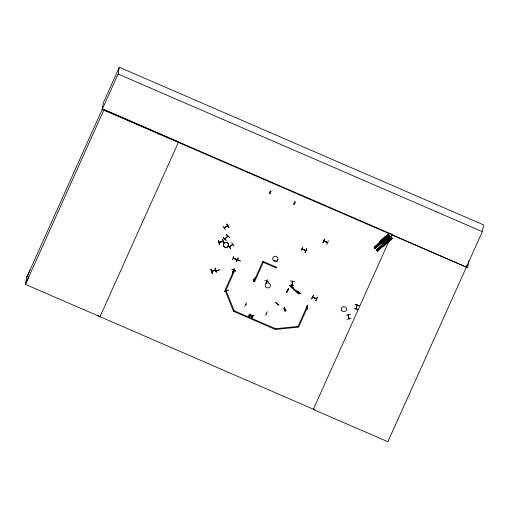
<?xml version="1.0" encoding="UTF-8"?>
<svg xmlns="http://www.w3.org/2000/svg" width="509" height="509" viewBox="0 0 509 509"><rect width="100%" height="100%" fill="white"/><g stroke="black" fill="none" stroke-linecap="round" stroke-linejoin="round"><path stroke-width="0.76" d="M348.131 314.925L348.881 318.774M349.053 318.876L348.321 314.778M356.981 305.076L355.956 309.046L356.268 308.651M356.994 304.98L357.07 305.381M229.425 246.789L232.715 244.32M229.451 246.63L229.674 246.56M232.81 244.307L232.556 244.664M290.251 280.943L294.463 281.401M291.842 284.938C292.535 285.422 292.522 276.101 292.026 285.25M292.236 281.496L292.274 281.229M294.03 285.555L289.825 285.046M289.793 285.307L293.197 287.789L289.761 285.294M227.37 225.907L227.828 225.716M215.682 270.145L211.699 271.558M466.696 265.552L466.416 267.098L102.182 109.46L103.384 102.691L119.31 67.271L483.55 224.902L482.341 231.678L387.89 441.729L313.264 409.44L392.045 234.363L103.989 109.696L25.45 284.385L314.861 409.84M102.182 109.46L118.101 74.04L119.31 67.271M210.917 269.522L212.329 273.422L210.961 269.465M211.699 271.24L215.536 269.993M211.706 271.259L215.631 270.005M218.526 240.363L219.494 244.377M219.016 242.252L223.018 241.406M219.093 242.189L219.067 242.513L222.745 241.368M219.137 242.392L223.101 241.578L222.688 241.667M219.373 242.125L219.468 242.176M214.963 268.167L216.331 272.124L215.173 268.154M215.256 270.082L215.326 270.279M216.007 271.017L219.952 269.573M224.227 227.682L224.647 227.676M224.475 227.529L224.157 227.867L227.809 225.811M224.584 227.822L227.65 225.602M222.63 239.491L223.629 243.499M223.279 237.518L226.314 240.426L223.146 237.652M218.075 270.273L218.043 270.578M218.24 270.502L218.062 270.171M225.302 229.68L223.063 226.181M224.953 238.874L227.727 236.017L227.574 236.399M225.201 238.626L224.908 238.988L227.797 236.151M227.746 225.589L224.297 227.968M226.301 234.541L229.451 237.366L226.308 234.566M228.904 227.498L226.664 223.941L228.955 227.459M231.614 242.729L234.095 246.127M234.903 270.12L225.888 290.225L225.131 289.901L225.901 290.143L234.165 310.783L275.566 328.706L298 326.454L298.751 326.778L307.773 306.673M234.178 310.7L233.396 311.069L225.137 290.493M226.219 290.754L226.257 290.48M226.378 290.652L226.047 290.467M232.384 259.946L233.873 256.097M237.092 259.507L237.022 259.825L233.217 258.031M233.644 258.012L233.618 258.133M232.53 272.627L234.255 268.828L232.53 272.57M233.434 270.591L233.777 270.826M233.536 270.591L233.746 270.992M233.714 270.896L233.803 270.705M225.131 289.901L234.146 269.795M238.167 257.955L236.265 261.626L238.167 257.961M238.32 260.093L238.218 260.328M240.312 261.066L236.43 259.374L240.324 261.002M275.585 328.623L275.242 329.438L233.847 311.432M244.753 306.31L246.477 302.569M245.656 304.331L246.025 304.586M246.025 304.446L245.911 304.751L245.752 304.331M253.527 281.706L255.225 277.959L253.348 281.579M253.724 279.556L254.201 279.683M263.624 261.581L254.564 281.821L253.819 281.407M254.176 279.568L254.156 279.511M253.367 281.636L255.244 277.971M250.899 314.651C247.8 316.324 251.968 314.702 250.587 314.511L249.734 315.135L249.601 314.085C250.129 314.352 247.202 317.323 249.582 315.497L250.027 316.643M249.582 315.497L248.71 316.134M253.418 315.739L252.33 316.515L253.418 315.739L252.254 316.229L251.821 315.046C253.329 316.261 250.25 316.967 251.242 317.164M252.254 316.229L253.107 315.605M251.23 317.222L252.095 316.592L252.54 317.731M253.806 281.49L262.822 261.384M263.293 262.307L276.215 267.995L276.559 267.18M263.579 261.709L262.809 261.467M265.876 283.348L267.569 279.543M266.78 281.312L267.13 281.731M266.869 280.739L266.767 281.617M266.748 281.579L267.149 281.426M268.727 282.088L264.852 280.395M273.925 260.188L277.774 261.97M266.29 313.442L266.379 313.251M275.617 261.365L275.789 261.397M275.623 302.448L278.926 305.025M277.437 303.638L277.602 303.517M277.456 303.288L277.271 303.618M298.109 327.166L275.674 329.418M286.872 292.427L288.571 288.679L286.669 292.287M286.688 292.338L288.425 288.616M287.229 290.117L287.547 290.404L287.133 290.2M287.502 290.232L287.413 290.423M284.588 309.237L284.843 309.078M284.709 309.389L284.855 309.008L284.703 309.517M284.97 309.097L284.817 309.466M285.04 311.381L284.588 307.29L284.983 311.438M299.139 293.496L298.554 294.151L290.41 286.408M286.262 310.725L282.921 308.206M290.397 286.491L290.983 285.835M291.466 286.726L291.084 286.771M291.358 286.51L291.25 286.904M291.472 286.605L291.072 286.93M301.124 250.81L302.823 247.005M301.958 248.901L305.82 250.683L302.015 248.856M302.111 248.767L305.451 250.568L305.565 250.263M302.403 248.939L302.384 248.882M297.065 291.078L300.507 293.515L297.103 291.027M306.749 248.755L305.063 252.509M305.833 250.377L305.75 250.568M305.896 250.453L305.546 250.358M298.567 292.376L298.401 292.611M300.361 293.693L297.078 291.021M298.089 327.249L298.013 326.371M298 326.454L307.016 306.348M306.952 306.952L306.902 307.277M307.353 307.105L307.245 306.927M307.162 305.069L307.576 309.122M316.146 298.586L312.711 297.04M313.493 295.309L311.591 298.98L313.468 295.303M322.833 242.844L324.519 239.09M322.859 242.85L324.488 239.122M323.743 240.865L327.459 242.761M323.839 240.865C323.909 241.839 332.931 244.237 323.724 240.967M324.036 241.272L324.106 240.98M315.682 300.781L317.425 296.989L315.892 300.87M316.522 298.668L316.452 298.987L316.248 298.554M316.433 298.859L312.672 297.288L316.585 298.745M326.733 244.587L328.432 240.776M346.145 315.224L350.307 314.498M346.896 319.296L351.07 318.558M354.003 308.518L358.101 309.599M359.106 305.604L355.008 304.509L359.119 305.54M377.748 244.161L378.728 245.141M378.251 243.703L379.23 244.676M378.811 243.187L379.79 244.167M379.186 242.844L380.166 243.817M380.236 246.712L381.216 247.692M380.738 246.254L381.718 247.234M381.298 245.739L382.278 246.719M381.674 245.395L382.653 246.375M376.698 249.957L382.234 244.861L376.635 249.906L376.972 250.256L382.431 245.071L376.819 250.104M384.263 237.728L385.733 239.192M383.073 245.783L377.748 251.064L377.411 250.721L382.933 245.637L383.207 245.885L377.729 251.039M385.103 236.959L386.573 238.422M385.86 236.233L387.317 237.735M386.694 235.495L388.163 236.965M387.26 234.948L388.723 236.45M386.751 240.286L388.221 241.75M389.659 235.864L381.356 243.461L389.665 235.864L388.093 234.21L379.797 241.82L388.1 234.172M387.597 239.478L389.061 240.98M388.348 238.791L389.805 240.293M389.188 238.015L390.651 239.516M389.563 235.673L381.152 243.251L389.455 235.654M389.748 237.499L391.211 239.001M382.214 244.326L390.588 236.73L382.189 244.301L383.761 245.866M383.856 246.025L392.051 238.231M468.872 261.041L467.676 267.753L391.86 234.77M356.16 309.02L356.943 305.095M284.805 309.319L285.231 309.44M26.646 277.666L30.012 270.05M28.816 276.762L25.45 284.385L26.684 277.469L102.614 108.576M99.834 317.069L178.557 141.966L104.059 109.55M233.835 311.514L234.165 310.783M305.006 252.496L306.711 248.685M232.498 272.601L234.229 268.822M253.781 279.428L254.055 279.797M253.317 281.623L255.047 277.825M267.301 311.635L265.749 315.453M286.656 292.344L288.584 288.692M284.576 309.396L284.919 309.243M306.959 307.258L307.251 307.232M307.283 307.226L306.94 307.073M278.792 305.215L275.509 302.594M377.818 244.606L377.684 245.039L378.117 245.147M380.236 247.209L380.287 247.711M379.695 241.737L379.924 241.972L388.106 234.204L379.727 241.775M374.147 247.355L379.746 242.303L380.789 243.436L375.26 248.507L374.223 247.399M380.108 242.138L388.265 234.414L388.494 234.655L380.185 242.246L388.488 234.649M379.975 242.023L388.386 234.496M379.86 242.469L374.331 247.539M374.401 247.597L379.943 242.519L379.682 242.29M375.248 248.5L380.528 243.137L374.923 248.163L375.19 248.405M381.375 243.48L380.866 242.958L389.15 235.336L389.379 235.572L381.069 243.168L389.372 235.572M375.114 248.36L380.726 243.308L375.241 248.487M390.689 236.908L382.374 244.492L390.874 237.048L382.692 244.816L382.463 244.581L390.791 237.009M382.571 244.664L390.772 236.997M382.431 245.071L376.965 250.25M383.57 245.732L391.86 238.123L391.637 237.894L383.372 245.529L391.924 238.187L392.153 238.422M383.124 245.828L377.678 250.969M391.771 238.008L383.474 245.586M383.455 245.586L391.758 237.97M383.671 245.834L392.038 238.282L383.862 246.032M227.994 245.332L230.507 248.666M230.685 248.5L228.153 245.211M233.415 270.693L233.847 270.858M253.768 279.498L254.131 279.632M229.534 246.91L232.848 244.543M378.111 245.166L378.238 244.734L377.812 244.625M287.426 290.524L287.057 290.346M266.029 313.258L266.423 313.429M266.302 313.55L265.972 313.385M225.124 290.575L225.888 290.289M216.331 272.124L215.167 268.148M218.297 240.464L219.303 244.466M222.84 239.44L223.852 243.442M307.334 305.056L307.557 309.179M285.225 309.281L284.862 309.459L285.282 309.205M236.99 259.794L233.198 258.133M218.043 270.705L217.928 270.362M118.101 74.04L482.341 231.678M263.605 261.664L276.546 267.263M233.3 258.018L237.099 259.666M234.134 269.878L234.891 270.203M307.003 306.431L307.754 306.755M380.293 247.692L380.757 247.361M277.736 259.819A2.634 2.551 10.1 0 1 273.206 260.271A2.634 2.551 10.1 0 1 275.025 256.231A2.634 2.551 10.1 0 1 277.736 259.819L277.761 259.857M98.014 315.389L100.018 316.655M380.859 242.946L389.251 235.425M377.404 250.714L382.953 245.656L383.271 245.987M390.486 236.704L392.045 238.263M390.957 237.188L382.673 244.797M380.465 243.098L375.076 248.316M380.777 243.423L380.452 243.086M382.17 244.842L383.207 245.885M382.482 245.166L382.164 244.835M290.963 285.918L299.127 293.578M380.656 241.037L382.119 242.538M383.143 243.595L384.607 245.096M379.816 241.813L381.273 243.315M374.783 246.884L375.757 247.883M377.271 249.442L378.244 250.441M374.3 247.457L375.127 248.297M377.614 250.854L376.628 249.9L377.684 250.956M376.908 250.173L382.24 244.88M210.93 269.477L212.329 273.422M252.337 316.458L252.534 317.788M249.817 315.364L250.014 316.693M275.566 328.706L275.662 329.501M228.267 290.092L224.31 291.593L228.274 290.162M231.926 269.369L235.782 271.138L231.919 269.376M327.548 242.494L327.561 242.475M377.194 244.651L378.168 245.675L377.194 244.651M379.682 247.209L380.656 248.233L379.682 247.209M270.292 190.964L269.115 193.509L269.986 193.897L271.163 191.352L270.292 190.964M294.533 201.761L293.356 204.3L294.278 204.713L295.455 202.168L294.533 201.761M228.446 245.968L228.439 245.962A2.647 2.57 10.1 0 0 225.703 242.348A2.647 2.57 10.1 0 0 223.877 246.413A2.647 2.57 10.1 0 0 228.426 245.955M265.711 286.872A2.634 2.551 10.1 0 0 270.234 286.421A2.634 2.551 10.1 0 0 267.524 282.832A2.634 2.551 10.1 0 0 265.711 286.872M223.89 246.388A2.634 2.551 10.1 0 0 228.42 245.93A2.634 2.551 10.1 0 0 225.71 242.348A2.634 2.551 10.1 0 0 223.89 246.388M341.793 310.719A2.628 2.545 10.1 0 0 346.311 310.267A2.628 2.545 10.1 0 0 343.607 306.692A2.628 2.545 10.1 0 0 341.793 310.719"/></g></svg>
